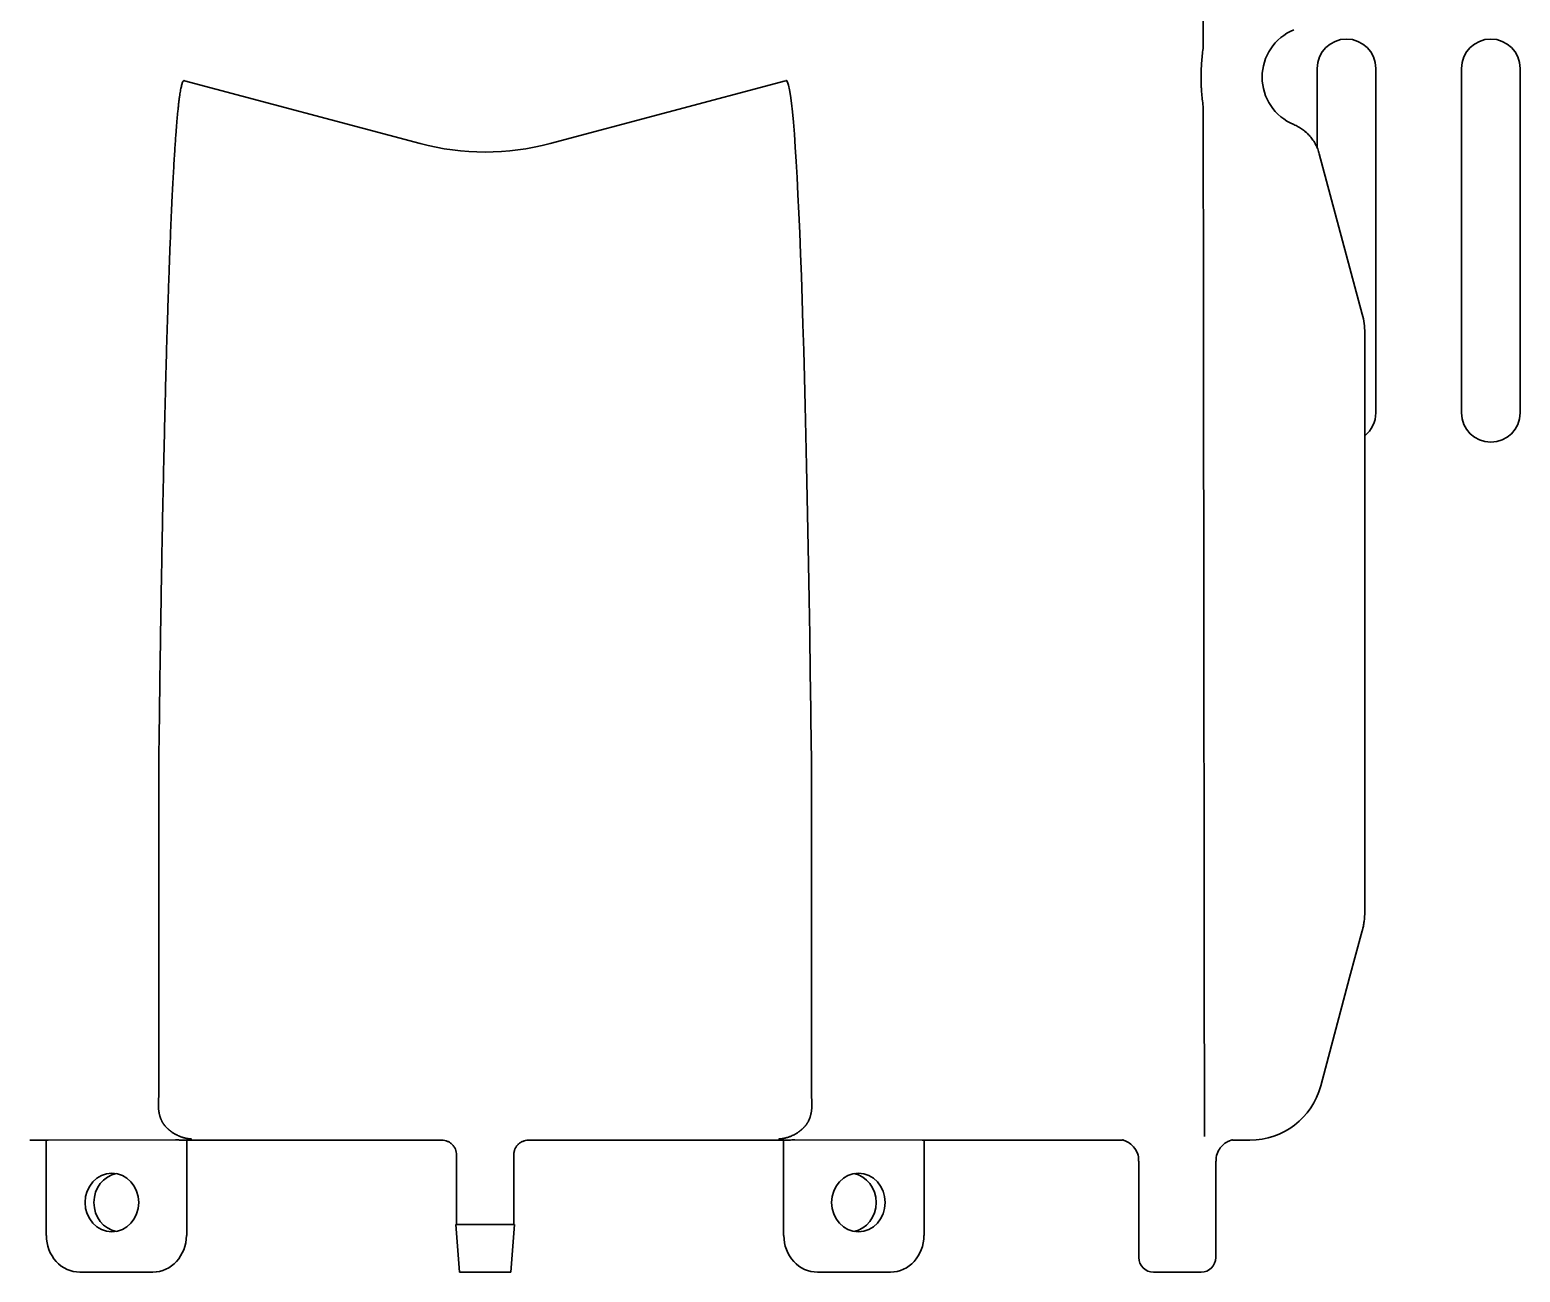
# Model space of a CAD drawing. Extents: x 5809 to 10669, y -850 to 3886.
# Drawn here: x 8502.4 to 8705.7, y 3192.5 to 3362 of the extents above; entities that cross this region are included whole.
import ezdxf

# ---------------------------------------------------------------- set-up
doc = ezdxf.new("R2010")
doc.units = 0
doc.header["$LTSCALE"] = 5
doc.layers.add('1', color=7, linetype='CONTINUOUS', true_color=0xffffff)

msp = doc.modelspace()

# ---------------------------------------------------------------- linework, layer by layer
at = {"layer": '1', "color": 7, "linetype": 'Continuous', "lineweight": 35}
for p, q in [((8555.61, 3346.5), (8523.47, 3355.05)), ((8605.47, 3355.05), (8573.34, 3346.5)), ((8677.97, 3356.73), (8677.97, 3345.93)), ((8685.97, 3309.73), (8685.97, 3356.73)), ((8697.67, 3356.73), (8697.67, 3309.73)), ((8705.67, 3309.73), (8705.67, 3356.73)), ((8678.27, 3345.08), (8684.13, 3323.21)), ((8684.47, 3320.62), (8684.47, 3241.72)), ((8684.13, 3239.11), (8682.41, 3232.7)), ((8682.41, 3232.7), (8678.46, 3217.94)), ((8504.57, 3210.53), (8502.36, 3210.53)), ((8504.57, 3210.54), (8504.57, 3197.53)), ((8504.87, 3210.54), (8522.25, 3210.56)), ((8522.91, 3210.55), (8523.5, 3210.53)), ((8527.86, 3210.53), (8523.5, 3210.53)), ((8523.76, 3197.53), (8523.76, 3210.53)), ((8534.5, 3210.53), (8527.86, 3210.53)), ((8544.56, 3210.53), (8542.02, 3210.53)), ((8552.07, 3210.54), (8552.07, 3210.53)), ((8558.57, 3210.53), (8552.07, 3210.53)), ((8576.87, 3210.53), (8570.37, 3210.53)), ((8586.93, 3210.53), (8584.39, 3210.53)), ((8601.09, 3210.53), (8594.44, 3210.53)), ((8605.45, 3210.53), (8603.96, 3210.53)), ((8605.19, 3210.53), (8605.19, 3197.53)), ((8605.45, 3210.53), (8606.04, 3210.55)), ((8606.7, 3210.56), (8624.07, 3210.54)), ((8624.37, 3197.53), (8624.37, 3210.54)), ((8626.59, 3210.53), (8624.37, 3210.53)), ((8630.78, 3210.53), (8629.46, 3210.53)), ((8641.66, 3210.53), (8637.71, 3210.53)), ((8651.42, 3210.53), (8648.59, 3210.53)), ((8668.8, 3210.53), (8666.41, 3210.53)), ((8560.57, 3208.53), (8560.57, 3199.03)), ((8568.37, 3199.03), (8568.37, 3208.53)), ((8653.65, 3207.68), (8653.65, 3194.53)), ((8664.15, 3194.53), (8664.15, 3207.68)), ((8564.47, 3199.03), (8560.47, 3199.03)), ((8560.47, 3199.03), (8560.97, 3192.53)), ((8568.47, 3199.03), (8564.47, 3199.03)), ((8567.97, 3192.53), (8568.47, 3199.03)), ((8523.76, 3197.53), (8523.72, 3197.53)), ((8605.23, 3197.53), (8605.19, 3197.53)), ((8518.34, 3192.53), (8509.19, 3192.53)), ((8519.14, 3192.53), (8518.34, 3192.53)), ((8560.97, 3192.53), (8567.97, 3192.53)), ((8610.61, 3192.53), (8609.8, 3192.53)), ((8619.76, 3192.53), (8610.61, 3192.53)), ((8655.65, 3192.53), (8662.15, 3192.53))]:
    msp.add_line(p, q, dxfattribs=at)
for centre, radius, start, end in [((8677.47, 3355.53), 7, 112.5978, 247.4022), ((8681.97, 3356.73), 4, 0, 180), ((8701.67, 3356.73), 4, 0, 180), ((8681.97, 3309.73), 4, 308.6823, 0), ((8701.67, 3309.73), 4, 180, 0), ((8655.65, 3194.53), 2, 180, 270), ((8662.15, 3194.53), 2, 270, 0)]:
    msp.add_arc(centre, radius, start, end, dxfattribs=at)
for centre, major_axis, ratio, start_param, end_param in [((8605.47, 3172.14), (0.07, 182.94), 0.021861, -1.045578, 0.017474), ((8564.47, 3379.05), (-33.82, 0), 0.997564, 1.305539, 1.836054), ((8674.47, 3320.62), (9.92, 1.31), 0.999845, -0.13088, 0.13088), ((8509.85, 4533.89), (-6.46, 2728.57), 0.002932, 4.209492, 4.225403), ((8619.12, 4529.04), (6.5, 2718.37), 0.002943, 2.05775, 2.073721), ((8679.48, 3241.05), (0.44, 10.02), 0.496953, -1.486606, -1.482009), ((8668.8, 3220.53), (-6.09, 7.94), 0.999758, 2.487211, 3.795974), ((8505.07, 3210.54), (-0.5, 0.003), 0.017454, -1.154528, 0.00051), ((8522.45, 3210.55), (-0.5, 0.003), 0.017454, 3.557861, 5.128657), ((8606.49, 3210.55), (0.5, 0.003), 0.017454, 1.154528, 2.725324), ((8623.87, 3210.54), (0.5, 0.003), 0.017454, -0.00051, 1.154528), ((8514.77, 3202.03), (0, 4), 0.914651, 0.166504, 1.570795), ((8614.17, 3202.03), (0, 4), 0.914651, 3.308194, 6.116583), ((8514.77, 3202.03), (0, 4), 0.914651, 1.570797, 2.975088), ((8509.19, 3197.53), (0, 5), 0.914651, 1.570796, 3.141593), ((8519.14, 3197.53), (0, 5), 0.914651, 3.141593, 4.712389), ((8609.8, 3197.53), (0, 5), 0.914651, 1.570796, 3.141593), ((8619.76, 3197.53), (0, 5), 0.914651, 3.141593, 4.712389)]:
    msp.add_ellipse(centre, major_axis=major_axis, ratio=ratio, start_param=start_param, end_param=end_param, dxfattribs=at)
for centre, major_axis in [((8513.56, 3202.03), (0, 4)), ((8615.39, 3202.03), (0, -4))]:
    msp.add_ellipse(centre, major_axis=major_axis, ratio=0.914651, dxfattribs=at)
for points, degree in [([(8662.38, 3375.91), (8662.4, 3367.76), (8662.41, 3359.45)], 2), ([(8662.43, 3351.54), (8662.59, 3219.05)], 1), ([(8662.59, 3211.05), (8662.59, 3211.05), (8662.59, 3211.09), (8662.59, 3211.21), (8662.59, 3211.41), (8662.59, 3211.68), (8662.59, 3212.03), (8662.59, 3212.43), (8662.59, 3212.9), (8662.59, 3213.43), (8662.59, 3214.01), (8662.59, 3214.64), (8662.59, 3215.31), (8662.59, 3216.01), (8662.59, 3216.74), (8662.59, 3217.5), (8662.59, 3218.27), (8662.59, 3218.79), (8662.59, 3219.05)], 3), ([(8603.96, 3210.53), (8602.57, 3210.52), (8601.09, 3210.53)], 2), ([(8629.46, 3210.52), (8627.97, 3210.53), (8626.59, 3210.52)], 2)]:
    msp.add_open_spline(points, degree=degree, dxfattribs=at)
for points, knots in [([(8662.43, 3351.54), (8662.38, 3351.87), (8662.3, 3352.53), (8662.24, 3353.19), (8662.2, 3353.68), (8662.19, 3353.85), (8662.17, 3354.18), (8662.16, 3354.34), (8662.15, 3354.84), (8662.14, 3355.17), (8662.14, 3356.16), (8662.16, 3356.82), (8662.23, 3357.81), (8662.26, 3358.14), (8662.33, 3358.8), (8662.37, 3359.12), (8662.41, 3359.45)], [0, 0, 0, 0, 0.125, 0.25, 0.25, 0.3125, 0.3125, 0.375, 0.375, 0.5, 0.5, 0.75, 0.75, 0.875, 0.875, 1, 1, 1, 1]), ([(8523.47, 3355.05), (8523.44, 3355.07), (8523.39, 3355.09), (8523.31, 3355.04), (8523.23, 3354.92), (8523.16, 3354.76), (8523.1, 3354.55), (8523.03, 3354.28), (8522.96, 3353.98), (8522.9, 3353.64), (8522.84, 3353.27), (8522.78, 3352.87), (8522.72, 3352.42), (8522.66, 3351.93), (8522.61, 3351.4), (8522.54, 3350.8), (8522.48, 3350.15), (8522.42, 3349.43), (8522.35, 3348.64), (8522.29, 3347.76), (8522.21, 3346.78), (8522.14, 3345.69), (8522.06, 3344.48), (8521.99, 3343.14), (8521.9, 3341.66), (8521.82, 3340.04), (8521.73, 3338.25), (8521.64, 3336.28), (8521.55, 3334.11), (8521.46, 3331.73), (8521.36, 3329.09), (8521.26, 3326.17), (8521.15, 3322.92), (8521.04, 3319.33), (8520.93, 3315.37), (8520.82, 3311.04), (8520.71, 3306.46), (8520.6, 3301.69), (8520.49, 3296.62), (8520.39, 3291.16), (8520.28, 3285.19), (8520.18, 3278.66), (8520.08, 3271.58), (8520.01, 3266.5), (8519.98, 3263.87)], [0, 0, 0, 0, 0.023807, 0.047616, 0.071426, 0.095236, 0.119045, 0.142855, 0.166664, 0.190474, 0.214283, 0.238093, 0.261903, 0.285712, 0.309522, 0.333331, 0.357141, 0.380951, 0.40476, 0.42857, 0.452379, 0.476189, 0.499999, 0.523808, 0.547618, 0.571427, 0.595237, 0.619047, 0.642856, 0.666666, 0.690475, 0.714285, 0.738094, 0.761904, 0.785714, 0.809523, 0.833333, 0.857142, 0.880952, 0.904762, 0.928571, 0.952381, 0.97619, 1, 1, 1, 1]), ([(8674.78, 3349.06), (8675, 3348.97), (8675.2, 3348.88), (8675.6, 3348.65), (8675.79, 3348.53), (8676.07, 3348.33), (8676.16, 3348.26), (8676.29, 3348.16), (8676.34, 3348.12), (8676.42, 3348.04), (8676.47, 3348.01), (8676.68, 3347.81), (8676.84, 3347.65), (8677.14, 3347.31), (8677.28, 3347.13), (8677.47, 3346.85), (8677.54, 3346.75), (8677.63, 3346.61), (8677.66, 3346.56), (8677.71, 3346.46), (8677.74, 3346.41), (8677.88, 3346.15), (8678.07, 3345.74), (8678.21, 3345.3), (8678.27, 3345.08)], [0, 0, 0, 0, 0.125, 0.125, 0.25, 0.25, 0.3125, 0.3125, 0.34375, 0.34375, 0.375, 0.375, 0.5, 0.5, 0.625, 0.625, 0.6875, 0.6875, 0.71875, 0.71875, 0.75, 0.75, 0.875, 1, 1, 1, 1]), ([(8519.98, 3263.87), (8519.98, 3263.83), (8519.98, 3263.8), (8519.98, 3263.72), (8519.97, 3263.62), (8519.97, 3263.51), (8519.97, 3263.3), (8519.97, 3263.16), (8519.96, 3262.73), (8519.96, 3262.44), (8519.95, 3261.59), (8519.95, 3261.02), (8519.94, 3259.31), (8519.94, 3258.17), (8519.94, 3257.03)], [0, 0, 0, 0, 0.015625, 0.015625, 0.03125, 0.0625, 0.0625, 0.125, 0.125, 0.25, 0.25, 0.5, 0.5, 1, 1, 1, 1]), ([(8609.01, 3257.03), (8609.01, 3258.17), (8609.01, 3259.31), (8608.99, 3261.59), (8608.98, 3262.73), (8608.97, 3263.87)], [0, 0, 0, 0, 0.5, 0.5, 1, 1, 1, 1]), ([(8684.13, 3239.11), (8684.14, 3239.14), (8684.15, 3239.16), (8684.16, 3239.22), (8684.18, 3239.3), (8684.22, 3239.48), (8684.26, 3239.64), (8684.32, 3239.96), (8684.36, 3240.17), (8684.44, 3240.81), (8684.47, 3241.24), (8684.47, 3241.68)], [0, 0, 0, 0, 0.03125, 0.03125, 0.0625, 0.125, 0.25, 0.25, 0.5, 0.5, 1, 1, 1, 1]), ([(8519.97, 3218.83), (8519.97, 3218.8), (8519.97, 3218.73), (8519.97, 3218.62), (8519.97, 3218.52), (8519.97, 3218.42), (8519.97, 3218.32), (8519.97, 3218.22), (8519.97, 3218.11), (8519.96, 3218.01), (8519.96, 3217.91), (8519.96, 3217.81), (8519.96, 3217.7), (8519.96, 3217.6), (8519.96, 3217.5), (8519.96, 3217.4), (8519.96, 3217.29), (8519.95, 3217.19), (8519.95, 3217.09), (8519.95, 3216.99), (8519.95, 3216.88), (8519.95, 3216.78), (8519.94, 3216.68), (8519.94, 3216.58), (8519.94, 3216.48), (8519.94, 3216.37), (8519.93, 3216.27), (8519.93, 3216.17), (8519.93, 3216.07), (8519.92, 3215.96), (8519.92, 3215.9), (8519.92, 3215.86)], [0, 0, 0, 0, 0.034513, 0.069021, 0.103526, 0.138027, 0.172525, 0.207019, 0.241511, 0.276, 0.310486, 0.34497, 0.379452, 0.413932, 0.44841, 0.482887, 0.517363, 0.551837, 0.586311, 0.620783, 0.655256, 0.689728, 0.7242, 0.758672, 0.793145, 0.827618, 0.862092, 0.896567, 0.931043, 0.965521, 1, 1, 1, 1]), ([(8609.03, 3215.86), (8609.02, 3215.9), (8609.02, 3215.96), (8609.02, 3216.07), (8609.02, 3216.17), (8609.01, 3216.27), (8609.01, 3216.37), (8609.01, 3216.48), (8609.01, 3216.58), (8609, 3216.68), (8609, 3216.78), (8609, 3216.88), (8609, 3216.99), (8608.99, 3217.09), (8608.99, 3217.19), (8608.99, 3217.29), (8608.99, 3217.4), (8608.99, 3217.5), (8608.99, 3217.6), (8608.98, 3217.7), (8608.98, 3217.81), (8608.98, 3217.91), (8608.98, 3218.01), (8608.98, 3218.11), (8608.98, 3218.22), (8608.98, 3218.32), (8608.98, 3218.42), (8608.98, 3218.52), (8608.98, 3218.62), (8608.98, 3218.73), (8608.98, 3218.8), (8608.98, 3218.83)], [0, 0, 0, 0, 0.034473, 0.068944, 0.103415, 0.137885, 0.172354, 0.206823, 0.241292, 0.275761, 0.310231, 0.344701, 0.379171, 0.413643, 0.448115, 0.482589, 0.517065, 0.551542, 0.586021, 0.620502, 0.654986, 0.689472, 0.723961, 0.758454, 0.792949, 0.827448, 0.86195, 0.896456, 0.930967, 0.965481, 1, 1, 1, 1]), ([(8519.92, 3215.86), (8519.92, 3215.84), (8519.92, 3215.79), (8519.91, 3215.73), (8519.91, 3215.66), (8519.9, 3215.59), (8519.9, 3215.52), (8519.9, 3215.45), (8519.9, 3215.38), (8519.9, 3215.32), (8519.9, 3215.25), (8519.9, 3215.18), (8519.9, 3215.11), (8519.91, 3215.04), (8519.91, 3214.97), (8519.91, 3214.91), (8519.92, 3214.84), (8519.93, 3214.77), (8519.93, 3214.7), (8519.94, 3214.64), (8519.95, 3214.57), (8519.96, 3214.5), (8519.97, 3214.43), (8519.98, 3214.37), (8519.99, 3214.3), (8520, 3214.23), (8520.02, 3214.17), (8520.03, 3214.1), (8520.05, 3214.03), (8520.06, 3213.97), (8520.08, 3213.9), (8520.1, 3213.84), (8520.11, 3213.79), (8520.12, 3213.76), (8520.13, 3213.74), (8520.13, 3213.73), (8520.14, 3213.71), (8520.14, 3213.7), (8520.15, 3213.68), (8520.15, 3213.67), (8520.16, 3213.65), (8520.16, 3213.64), (8520.17, 3213.62), (8520.17, 3213.61), (8520.18, 3213.59), (8520.18, 3213.58), (8520.19, 3213.56), (8520.2, 3213.54), (8520.2, 3213.53), (8520.21, 3213.51), (8520.21, 3213.49), (8520.22, 3213.48), (8520.23, 3213.46), (8520.23, 3213.45), (8520.24, 3213.43), (8520.25, 3213.41), (8520.25, 3213.4), (8520.26, 3213.38), (8520.27, 3213.36), (8520.27, 3213.34), (8520.28, 3213.33), (8520.29, 3213.31), (8520.3, 3213.29), (8520.3, 3213.27), (8520.31, 3213.26), (8520.32, 3213.24), (8520.33, 3213.22), (8520.34, 3213.2), (8520.35, 3213.19), (8520.35, 3213.17), (8520.36, 3213.15), (8520.37, 3213.13), (8520.38, 3213.11), (8520.39, 3213.1), (8520.4, 3213.08), (8520.41, 3213.06), (8520.42, 3213.04), (8520.43, 3213.02), (8520.44, 3213), (8520.45, 3212.99), (8520.46, 3212.97), (8520.47, 3212.95), (8520.48, 3212.93), (8520.49, 3212.91), (8520.51, 3212.89), (8520.52, 3212.87), (8520.53, 3212.85), (8520.54, 3212.84), (8520.55, 3212.82), (8520.56, 3212.8), (8520.58, 3212.78), (8520.59, 3212.76), (8520.6, 3212.74), (8520.62, 3212.72), (8520.63, 3212.7), (8520.64, 3212.68), (8520.66, 3212.67), (8520.67, 3212.65), (8520.68, 3212.63), (8520.7, 3212.61), (8520.71, 3212.59), (8520.73, 3212.57), (8520.74, 3212.55), (8520.76, 3212.53), (8520.77, 3212.51), (8520.79, 3212.49), (8520.81, 3212.48), (8520.82, 3212.46), (8520.84, 3212.44), (8520.85, 3212.42), (8520.87, 3212.4), (8520.89, 3212.38), (8520.91, 3212.36), (8520.92, 3212.34), (8520.94, 3212.32), (8520.96, 3212.31), (8520.98, 3212.29), (8520.99, 3212.28), (8521, 3212.27)], [0, 0, 0, 0, 0.016158, 0.032328, 0.048512, 0.064714, 0.080936, 0.09718, 0.11345, 0.129748, 0.146076, 0.162438, 0.178834, 0.195268, 0.211741, 0.228257, 0.244816, 0.261422, 0.278076, 0.294781, 0.311537, 0.328347, 0.345213, 0.362137, 0.379119, 0.396162, 0.413267, 0.430436, 0.447669, 0.464969, 0.482336, 0.499771, 0.517277, 0.521225, 0.525213, 0.529242, 0.533311, 0.53742, 0.541569, 0.545759, 0.549989, 0.554259, 0.558571, 0.562922, 0.567315, 0.571748, 0.576222, 0.580737, 0.585292, 0.589889, 0.594527, 0.599205, 0.603925, 0.608686, 0.613488, 0.618331, 0.623216, 0.628142, 0.633109, 0.638117, 0.643167, 0.648259, 0.653392, 0.658566, 0.663782, 0.66904, 0.674339, 0.67968, 0.685062, 0.690486, 0.695952, 0.70146, 0.707009, 0.712601, 0.718234, 0.723909, 0.729625, 0.735384, 0.741184, 0.747027, 0.752911, 0.758837, 0.764805, 0.770815, 0.776867, 0.782961, 0.789096, 0.795274, 0.801494, 0.807755, 0.814058, 0.820404, 0.826791, 0.83322, 0.83969, 0.846203, 0.852757, 0.859354, 0.865992, 0.872671, 0.879393, 0.886156, 0.89296, 0.899807, 0.906695, 0.913624, 0.920595, 0.927608, 0.934661, 0.941757, 0.948893, 0.956071, 0.96329, 0.97055, 0.977851, 0.985193, 0.992576, 1, 1, 1, 1]), ([(8607.95, 3212.27), (8607.96, 3212.28), (8607.99, 3212.31), (8608.02, 3212.34), (8608.06, 3212.38), (8608.09, 3212.42), (8608.13, 3212.46), (8608.16, 3212.5), (8608.19, 3212.54), (8608.23, 3212.58), (8608.26, 3212.62), (8608.29, 3212.67), (8608.32, 3212.71), (8608.35, 3212.75), (8608.38, 3212.8), (8608.41, 3212.84), (8608.44, 3212.89), (8608.49, 3212.99), (8608.58, 3213.14), (8608.68, 3213.35), (8608.76, 3213.56), (8608.81, 3213.71), (8608.84, 3213.8), (8608.84, 3213.83), (8608.85, 3213.86), (8608.86, 3213.9), (8608.87, 3213.93), (8608.88, 3213.96), (8608.89, 3213.99), (8608.89, 3214.02), (8608.9, 3214.05), (8608.91, 3214.08), (8608.92, 3214.11), (8608.92, 3214.14), (8608.93, 3214.17), (8608.94, 3214.2), (8608.94, 3214.24), (8608.95, 3214.27), (8608.95, 3214.3), (8608.96, 3214.33), (8608.97, 3214.36), (8608.97, 3214.39), (8608.98, 3214.42), (8608.98, 3214.46), (8608.99, 3214.49), (8608.99, 3214.52), (8609, 3214.55), (8609, 3214.58), (8609, 3214.61), (8609.01, 3214.65), (8609.01, 3214.68), (8609.01, 3214.71), (8609.02, 3214.74), (8609.02, 3214.77), (8609.02, 3214.8), (8609.03, 3214.84), (8609.03, 3214.87), (8609.03, 3214.9), (8609.03, 3214.93), (8609.04, 3214.96), (8609.04, 3215), (8609.04, 3215.03), (8609.04, 3215.06), (8609.04, 3215.09), (8609.04, 3215.12), (8609.04, 3215.16), (8609.05, 3215.19), (8609.05, 3215.22), (8609.05, 3215.25), (8609.05, 3215.28), (8609.05, 3215.32), (8609.05, 3215.35), (8609.05, 3215.38), (8609.05, 3215.41), (8609.05, 3215.44), (8609.05, 3215.48), (8609.04, 3215.51), (8609.04, 3215.54), (8609.04, 3215.57), (8609.04, 3215.61), (8609.04, 3215.64), (8609.04, 3215.67), (8609.04, 3215.7), (8609.03, 3215.73), (8609.03, 3215.77), (8609.03, 3215.8), (8609.03, 3215.83), (8609.03, 3215.85), (8609.03, 3215.86)], [0, 0, 0, 0, 0.014888, 0.029765, 0.04463, 0.059483, 0.074324, 0.089151, 0.103965, 0.118764, 0.133549, 0.148318, 0.163072, 0.177809, 0.19253, 0.207234, 0.221919, 0.236587, 0.302543, 0.365556, 0.425649, 0.482864, 0.491093, 0.499306, 0.507503, 0.515686, 0.523853, 0.532006, 0.540143, 0.548266, 0.556374, 0.564467, 0.572546, 0.580611, 0.588662, 0.596699, 0.604722, 0.612731, 0.620727, 0.628709, 0.636678, 0.644635, 0.652578, 0.660509, 0.668427, 0.676332, 0.684226, 0.692108, 0.699977, 0.707836, 0.715682, 0.723518, 0.731342, 0.739156, 0.746959, 0.754752, 0.762534, 0.770306, 0.778069, 0.785822, 0.793566, 0.8013, 0.809026, 0.816743, 0.824451, 0.832152, 0.839844, 0.847529, 0.855206, 0.862876, 0.870539, 0.878196, 0.885845, 0.893489, 0.901127, 0.908759, 0.916386, 0.924007, 0.931624, 0.939236, 0.946844, 0.954447, 0.962047, 0.969643, 0.977237, 0.984827, 0.992415, 1, 1, 1, 1]), ([(8521, 3212.27), (8521, 3212.26), (8521.02, 3212.25), (8521.04, 3212.22), (8521.06, 3212.2), (8521.09, 3212.18), (8521.11, 3212.16), (8521.13, 3212.13), (8521.16, 3212.11), (8521.18, 3212.09), (8521.21, 3212.07), (8521.23, 3212.04), (8521.26, 3212.02), (8521.28, 3212), (8521.31, 3211.98), (8521.33, 3211.95), (8521.36, 3211.93), (8521.38, 3211.91), (8521.41, 3211.89), (8521.44, 3211.87), (8521.46, 3211.85), (8521.49, 3211.83), (8521.52, 3211.8), (8521.54, 3211.78), (8521.57, 3211.76), (8521.6, 3211.74), (8521.63, 3211.72), (8521.65, 3211.7), (8521.68, 3211.68), (8521.71, 3211.66), (8521.74, 3211.64), (8521.77, 3211.62), (8521.85, 3211.56), (8521.98, 3211.47), (8522.18, 3211.36), (8522.39, 3211.25), (8522.57, 3211.16), (8522.73, 3211.09), (8522.86, 3211.04), (8523, 3210.98), (8523.14, 3210.93), (8523.29, 3210.89), (8523.41, 3210.85), (8523.49, 3210.83), (8523.53, 3210.82), (8523.58, 3210.81), (8523.62, 3210.8), (8523.67, 3210.79), (8523.72, 3210.78), (8523.77, 3210.77), (8523.82, 3210.76), (8523.87, 3210.75), (8523.93, 3210.74), (8523.99, 3210.74), (8524.05, 3210.73), (8524.11, 3210.72), (8524.17, 3210.71), (8524.24, 3210.71), (8524.3, 3210.7), (8524.37, 3210.69), (8524.42, 3210.69), (8524.44, 3210.69)], [0, 0, 0, 0, 0.007034, 0.014121, 0.021262, 0.028455, 0.035701, 0.043001, 0.050353, 0.057759, 0.065218, 0.07273, 0.080295, 0.087914, 0.095586, 0.103311, 0.111089, 0.118921, 0.126806, 0.134745, 0.142736, 0.150781, 0.15888, 0.167032, 0.175237, 0.183496, 0.191809, 0.200174, 0.208594, 0.217066, 0.225593, 0.234173, 0.242806, 0.296252, 0.353342, 0.414077, 0.478461, 0.513438, 0.550551, 0.589798, 0.631181, 0.6747, 0.720354, 0.731643, 0.743432, 0.755721, 0.768509, 0.781797, 0.795584, 0.809871, 0.824657, 0.839944, 0.855729, 0.872014, 0.888799, 0.906084, 0.923868, 0.942151, 0.960935, 0.980218, 1, 1, 1, 1]), ([(8542.02, 3210.53), (8542.01, 3210.53), (8542, 3210.53), (8541.99, 3210.53), (8541.97, 3210.53), (8541.96, 3210.53), (8541.94, 3210.53), (8541.92, 3210.53), (8541.91, 3210.53), (8541.89, 3210.53), (8541.88, 3210.53), (8541.86, 3210.53), (8541.84, 3210.53), (8541.82, 3210.53), (8541.81, 3210.53), (8541.79, 3210.53), (8541.77, 3210.53), (8541.76, 3210.53), (8541.74, 3210.53), (8541.72, 3210.53), (8541.7, 3210.53), (8541.68, 3210.53), (8541.67, 3210.53), (8541.65, 3210.53), (8541.63, 3210.53), (8541.61, 3210.53), (8541.59, 3210.53), (8541.57, 3210.53), (8541.55, 3210.53), (8541.53, 3210.53), (8541.52, 3210.53), (8541.5, 3210.53), (8541.48, 3210.53), (8541.46, 3210.53), (8541.44, 3210.53), (8541.42, 3210.53), (8541.4, 3210.53), (8541.38, 3210.53), (8541.36, 3210.53), (8541.34, 3210.53), (8541.32, 3210.53), (8541.3, 3210.53), (8541.28, 3210.53), (8541.26, 3210.53), (8541.24, 3210.53), (8541.22, 3210.53), (8541.2, 3210.53), (8541.18, 3210.53), (8541.16, 3210.53), (8541.14, 3210.53), (8541.12, 3210.53), (8541.1, 3210.53), (8541.08, 3210.53), (8541.06, 3210.53), (8541.04, 3210.53), (8541.02, 3210.53), (8541, 3210.53), (8540.98, 3210.53), (8540.96, 3210.53), (8540.94, 3210.53), (8540.92, 3210.53), (8540.9, 3210.53), (8540.88, 3210.53), (8540.86, 3210.53), (8540.84, 3210.53), (8540.82, 3210.53), (8540.8, 3210.53), (8540.72, 3210.53), (8540.6, 3210.53), (8540.41, 3210.53), (8540.21, 3210.53), (8540.01, 3210.53), (8539.81, 3210.53), (8539.61, 3210.53), (8539.4, 3210.53), (8539.19, 3210.53), (8539.03, 3210.53), (8538.91, 3210.53), (8538.84, 3210.53), (8538.77, 3210.53), (8538.69, 3210.53), (8538.62, 3210.53), (8538.55, 3210.53), (8538.48, 3210.53), (8538.4, 3210.53), (8538.33, 3210.53), (8538.26, 3210.53), (8538.18, 3210.53), (8538.11, 3210.53), (8538.04, 3210.53), (8537.96, 3210.53), (8537.89, 3210.53), (8537.81, 3210.53), (8537.73, 3210.53), (8537.66, 3210.53), (8537.58, 3210.53), (8537.51, 3210.53), (8537.43, 3210.53), (8537.35, 3210.53), (8537.28, 3210.53), (8537.2, 3210.53), (8537.12, 3210.53), (8537.04, 3210.53), (8536.97, 3210.53), (8536.89, 3210.53), (8536.81, 3210.53), (8536.73, 3210.53), (8536.65, 3210.53), (8536.57, 3210.53), (8536.5, 3210.53), (8536.42, 3210.53), (8536.34, 3210.53), (8536.26, 3210.53), (8536.18, 3210.53), (8536.1, 3210.53), (8536.02, 3210.53), (8535.94, 3210.53), (8535.86, 3210.53), (8535.78, 3210.53), (8535.7, 3210.53), (8535.62, 3210.53), (8535.54, 3210.53), (8535.46, 3210.53), (8535.38, 3210.53), (8535.3, 3210.53), (8535.22, 3210.53), (8535.14, 3210.53), (8535.06, 3210.53), (8534.98, 3210.53), (8534.9, 3210.53), (8534.82, 3210.53), (8534.74, 3210.53), (8534.66, 3210.53), (8534.58, 3210.53), (8534.53, 3210.53), (8534.5, 3210.53)], [0, 0, 0, 0, 0.004529, 0.009041, 0.013536, 0.018015, 0.022476, 0.026922, 0.03135, 0.035762, 0.040157, 0.044535, 0.048896, 0.053241, 0.057569, 0.06188, 0.066174, 0.070451, 0.074711, 0.078954, 0.083181, 0.08739, 0.091582, 0.095756, 0.099914, 0.104054, 0.108177, 0.112283, 0.116371, 0.120442, 0.124495, 0.12853, 0.132548, 0.136548, 0.140531, 0.144495, 0.148442, 0.15237, 0.156281, 0.160173, 0.164048, 0.167904, 0.171741, 0.175561, 0.179361, 0.183144, 0.186907, 0.190652, 0.194378, 0.198086, 0.201774, 0.205444, 0.209094, 0.212726, 0.216338, 0.219931, 0.223504, 0.227058, 0.230593, 0.234108, 0.237603, 0.241079, 0.244535, 0.247971, 0.251387, 0.254783, 0.258159, 0.261515, 0.291174, 0.320439, 0.349309, 0.377781, 0.405852, 0.433518, 0.460774, 0.487615, 0.514039, 0.522678, 0.531305, 0.53992, 0.548524, 0.557117, 0.565698, 0.574269, 0.582828, 0.591378, 0.599916, 0.608445, 0.616963, 0.625472, 0.633971, 0.64246, 0.650939, 0.659409, 0.66787, 0.676322, 0.684764, 0.693198, 0.701623, 0.710039, 0.718447, 0.726846, 0.735237, 0.743619, 0.751994, 0.76036, 0.768719, 0.777069, 0.785412, 0.793748, 0.802076, 0.810396, 0.818709, 0.827015, 0.835314, 0.843606, 0.851891, 0.86017, 0.868441, 0.876707, 0.884966, 0.893218, 0.901465, 0.909706, 0.91794, 0.926169, 0.934393, 0.942611, 0.950824, 0.959032, 0.967235, 0.975433, 0.983626, 0.991815, 1, 1, 1, 1]), ([(8552.07, 3210.53), (8552.06, 3210.53), (8552.03, 3210.53), (8551.99, 3210.53), (8551.94, 3210.53), (8551.9, 3210.53), (8551.86, 3210.53), (8551.81, 3210.53), (8551.77, 3210.53), (8551.73, 3210.53), (8551.68, 3210.53), (8551.64, 3210.53), (8551.6, 3210.53), (8551.55, 3210.53), (8551.51, 3210.53), (8551.47, 3210.53), (8551.42, 3210.53), (8551.38, 3210.53), (8551.34, 3210.53), (8551.29, 3210.53), (8551.25, 3210.53), (8551.21, 3210.53), (8551.16, 3210.53), (8551.12, 3210.53), (8551.08, 3210.53), (8551.03, 3210.53), (8550.99, 3210.53), (8550.95, 3210.53), (8550.9, 3210.53), (8550.86, 3210.53), (8550.82, 3210.53), (8550.77, 3210.53), (8550.73, 3210.53), (8550.69, 3210.53), (8550.64, 3210.53), (8550.6, 3210.53), (8550.56, 3210.53), (8550.52, 3210.53), (8550.47, 3210.53), (8550.43, 3210.53), (8550.39, 3210.53), (8550.34, 3210.53), (8550.3, 3210.53), (8550.26, 3210.53), (8550.21, 3210.53), (8550.17, 3210.53), (8550.13, 3210.53), (8550.09, 3210.53), (8550.04, 3210.53), (8550, 3210.53), (8549.96, 3210.53), (8549.92, 3210.53), (8549.87, 3210.53), (8549.83, 3210.53), (8549.79, 3210.53), (8549.75, 3210.53), (8549.7, 3210.53), (8549.66, 3210.53), (8549.62, 3210.53), (8549.58, 3210.53), (8549.53, 3210.53), (8549.49, 3210.53), (8549.45, 3210.53), (8549.41, 3210.53), (8549.37, 3210.53), (8549.32, 3210.53), (8549.28, 3210.53), (8549.24, 3210.53), (8549.2, 3210.53), (8549.16, 3210.53), (8549.12, 3210.53), (8549.07, 3210.53), (8549.03, 3210.53), (8548.99, 3210.53), (8548.95, 3210.53), (8548.91, 3210.53), (8548.87, 3210.53), (8548.83, 3210.53), (8548.79, 3210.53), (8548.75, 3210.53), (8548.7, 3210.53), (8548.66, 3210.53), (8548.62, 3210.53), (8548.58, 3210.53), (8548.54, 3210.53), (8548.5, 3210.53), (8548.46, 3210.53), (8548.42, 3210.53), (8548.38, 3210.53), (8548.34, 3210.53), (8548.3, 3210.53), (8548.26, 3210.53), (8548.22, 3210.53), (8548.18, 3210.53), (8548.14, 3210.53), (8548.1, 3210.53), (8548.06, 3210.53), (8548.02, 3210.53), (8547.99, 3210.53), (8547.95, 3210.53), (8547.91, 3210.53), (8547.87, 3210.53), (8547.83, 3210.53), (8547.79, 3210.53), (8547.75, 3210.53), (8547.71, 3210.53), (8547.68, 3210.53), (8547.64, 3210.53), (8547.52, 3210.53), (8547.32, 3210.53), (8547.06, 3210.53), (8546.79, 3210.53), (8546.53, 3210.53), (8546.28, 3210.53), (8546.03, 3210.53), (8545.86, 3210.53), (8545.76, 3210.53), (8545.72, 3210.53), (8545.68, 3210.53), (8545.65, 3210.53), (8545.61, 3210.53), (8545.57, 3210.53), (8545.53, 3210.53), (8545.49, 3210.53), (8545.45, 3210.53), (8545.42, 3210.53), (8545.38, 3210.53), (8545.34, 3210.53), (8545.3, 3210.53), (8545.27, 3210.53), (8545.23, 3210.53), (8545.19, 3210.53), (8545.15, 3210.53), (8545.12, 3210.53), (8545.08, 3210.53), (8545.05, 3210.53), (8545.01, 3210.53), (8544.97, 3210.53), (8544.94, 3210.53), (8544.91, 3210.53), (8544.87, 3210.53), (8544.84, 3210.53), (8544.8, 3210.53), (8544.77, 3210.53), (8544.74, 3210.53), (8544.71, 3210.53), (8544.68, 3210.53), (8544.65, 3210.53), (8544.62, 3210.53), (8544.59, 3210.53), (8544.57, 3210.53), (8544.56, 3210.53)], [0, 0, 0, 0, 0.004433, 0.008867, 0.013303, 0.01774, 0.022178, 0.026617, 0.031058, 0.035501, 0.039945, 0.04439, 0.048837, 0.053286, 0.057736, 0.062188, 0.066641, 0.071097, 0.075553, 0.080012, 0.084472, 0.088934, 0.093398, 0.097863, 0.10233, 0.1068, 0.111271, 0.115743, 0.120218, 0.124695, 0.129174, 0.133654, 0.138137, 0.142621, 0.147108, 0.151597, 0.156087, 0.16058, 0.165075, 0.169572, 0.174071, 0.178572, 0.183076, 0.187582, 0.192089, 0.196599, 0.201112, 0.205626, 0.210143, 0.214662, 0.219183, 0.223707, 0.228233, 0.232761, 0.237292, 0.241825, 0.246361, 0.250898, 0.255439, 0.259982, 0.264527, 0.269075, 0.273625, 0.278178, 0.282733, 0.287291, 0.291851, 0.296414, 0.30098, 0.305548, 0.310119, 0.314692, 0.319268, 0.323847, 0.328429, 0.333013, 0.3376, 0.34219, 0.346782, 0.351378, 0.355976, 0.360577, 0.365181, 0.369788, 0.374397, 0.37901, 0.383625, 0.388244, 0.392866, 0.39749, 0.402118, 0.406748, 0.411382, 0.416019, 0.420659, 0.425302, 0.429949, 0.434598, 0.439251, 0.443907, 0.448567, 0.453229, 0.457896, 0.462565, 0.467238, 0.471915, 0.476594, 0.481278, 0.485965, 0.519989, 0.554711, 0.590124, 0.626216, 0.662979, 0.700405, 0.738488, 0.744857, 0.751297, 0.757805, 0.764382, 0.771028, 0.777742, 0.784523, 0.791371, 0.798286, 0.805267, 0.812313, 0.819424, 0.8266, 0.833839, 0.841143, 0.84851, 0.855939, 0.863431, 0.870985, 0.8786, 0.886276, 0.894014, 0.901811, 0.909669, 0.917586, 0.925563, 0.933599, 0.941695, 0.949848, 0.958061, 0.966332, 0.974662, 0.983049, 0.991496, 1, 1, 1, 1]), ([(8558.57, 3210.53), (8558.7, 3210.53), (8558.83, 3210.51), (8559.09, 3210.46), (8559.22, 3210.42), (8559.46, 3210.32), (8559.58, 3210.26), (8559.79, 3210.12), (8559.89, 3210.03), (8560.08, 3209.85), (8560.16, 3209.75), (8560.31, 3209.53), (8560.37, 3209.41), (8560.47, 3209.17), (8560.51, 3209.04), (8560.56, 3208.79), (8560.57, 3208.66), (8560.57, 3208.53)], [0, 0, 0, 0, 0.125, 0.125, 0.25, 0.25, 0.375, 0.375, 0.5, 0.5, 0.625, 0.625, 0.75, 0.75, 0.875, 0.875, 1, 1, 1, 1]), ([(8568.37, 3208.53), (8568.37, 3208.54), (8568.37, 3208.56), (8568.37, 3208.59), (8568.38, 3208.64), (8568.38, 3208.69), (8568.39, 3208.79), (8568.41, 3208.92), (8568.44, 3209.04), (8568.47, 3209.14), (8568.48, 3209.17), (8568.49, 3209.21), (8568.5, 3209.23), (8568.51, 3209.26), (8568.52, 3209.28), (8568.58, 3209.41), (8568.64, 3209.53), (8568.75, 3209.69), (8568.78, 3209.74), (8568.85, 3209.82), (8568.87, 3209.84), (8568.91, 3209.89), (8568.93, 3209.92), (8569.05, 3210.03), (8569.15, 3210.11), (8569.29, 3210.21), (8569.31, 3210.22), (8569.37, 3210.26), (8569.4, 3210.27), (8569.49, 3210.32), (8569.6, 3210.38), (8569.73, 3210.42), (8569.82, 3210.45), (8569.85, 3210.46), (8569.92, 3210.47), (8569.95, 3210.48), (8570.11, 3210.51), (8570.24, 3210.53), (8570.37, 3210.53)], [0, 0, 0, 0, 0.015625, 0.015625, 0.03125, 0.0625, 0.0625, 0.125, 0.1875, 0.1875, 0.21875, 0.21875, 0.234375, 0.234375, 0.25, 0.25, 0.375, 0.375, 0.4375, 0.4375, 0.46875, 0.46875, 0.5, 0.5, 0.625, 0.625, 0.65625, 0.65625, 0.6875, 0.6875, 0.75, 0.8125, 0.8125, 0.84375, 0.84375, 0.875, 0.875, 1, 1, 1, 1]), ([(8584.39, 3210.53), (8584.38, 3210.53), (8584.37, 3210.53), (8584.36, 3210.53), (8584.34, 3210.53), (8584.33, 3210.53), (8584.31, 3210.53), (8584.29, 3210.53), (8584.28, 3210.53), (8584.26, 3210.53), (8584.24, 3210.53), (8584.23, 3210.53), (8584.21, 3210.53), (8584.19, 3210.53), (8584.18, 3210.53), (8584.16, 3210.53), (8584.14, 3210.53), (8584.12, 3210.53), (8584.11, 3210.53), (8584.09, 3210.53), (8584.07, 3210.53), (8584.05, 3210.53), (8584.03, 3210.53), (8584.02, 3210.53), (8584, 3210.53), (8583.98, 3210.53), (8583.96, 3210.53), (8583.94, 3210.53), (8583.92, 3210.53), (8583.9, 3210.53), (8583.89, 3210.53), (8583.87, 3210.53), (8583.85, 3210.53), (8583.83, 3210.53), (8583.81, 3210.53), (8583.79, 3210.53), (8583.77, 3210.53), (8583.75, 3210.53), (8583.73, 3210.53), (8583.71, 3210.53), (8583.69, 3210.53), (8583.67, 3210.53), (8583.65, 3210.53), (8583.63, 3210.53), (8583.61, 3210.53), (8583.59, 3210.53), (8583.57, 3210.53), (8583.55, 3210.53), (8583.53, 3210.53), (8583.51, 3210.53), (8583.49, 3210.53), (8583.47, 3210.53), (8583.45, 3210.53), (8583.43, 3210.53), (8583.41, 3210.53), (8583.39, 3210.53), (8583.37, 3210.53), (8583.35, 3210.53), (8583.33, 3210.53), (8583.31, 3210.53), (8583.29, 3210.53), (8583.27, 3210.53), (8583.25, 3210.53), (8583.23, 3210.53), (8583.21, 3210.53), (8583.19, 3210.53), (8583.17, 3210.53), (8583.09, 3210.53), (8582.96, 3210.53), (8582.78, 3210.53), (8582.58, 3210.53), (8582.38, 3210.53), (8582.18, 3210.53), (8581.98, 3210.53), (8581.77, 3210.53), (8581.56, 3210.53), (8581.39, 3210.53), (8581.28, 3210.53), (8581.21, 3210.53), (8581.13, 3210.53), (8581.06, 3210.53), (8580.99, 3210.53), (8580.92, 3210.53), (8580.85, 3210.53), (8580.77, 3210.53), (8580.7, 3210.53), (8580.63, 3210.53), (8580.55, 3210.53), (8580.48, 3210.53), (8580.4, 3210.53), (8580.33, 3210.53), (8580.26, 3210.53), (8580.18, 3210.53), (8580.1, 3210.53), (8580.03, 3210.53), (8579.95, 3210.53), (8579.88, 3210.53), (8579.8, 3210.53), (8579.72, 3210.53), (8579.65, 3210.53), (8579.57, 3210.53), (8579.49, 3210.53), (8579.41, 3210.53), (8579.34, 3210.53), (8579.26, 3210.53), (8579.18, 3210.53), (8579.1, 3210.53), (8579.02, 3210.53), (8578.94, 3210.53), (8578.87, 3210.53), (8578.79, 3210.53), (8578.71, 3210.53), (8578.63, 3210.53), (8578.55, 3210.53), (8578.47, 3210.53), (8578.39, 3210.53), (8578.31, 3210.53), (8578.23, 3210.53), (8578.15, 3210.53), (8578.07, 3210.53), (8577.99, 3210.53), (8577.91, 3210.53), (8577.83, 3210.53), (8577.75, 3210.53), (8577.67, 3210.53), (8577.59, 3210.53), (8577.51, 3210.53), (8577.43, 3210.53), (8577.35, 3210.53), (8577.27, 3210.53), (8577.19, 3210.53), (8577.11, 3210.53), (8577.03, 3210.53), (8576.95, 3210.53), (8576.9, 3210.53), (8576.87, 3210.53)], [0, 0, 0, 0, 0.004529, 0.009041, 0.013536, 0.018015, 0.022476, 0.026922, 0.03135, 0.035762, 0.040157, 0.044535, 0.048896, 0.053241, 0.057569, 0.06188, 0.066174, 0.070451, 0.074711, 0.078954, 0.083181, 0.08739, 0.091582, 0.095756, 0.099914, 0.104054, 0.108177, 0.112283, 0.116371, 0.120442, 0.124495, 0.12853, 0.132548, 0.136548, 0.140531, 0.144495, 0.148442, 0.15237, 0.156281, 0.160173, 0.164048, 0.167904, 0.171741, 0.175561, 0.179361, 0.183144, 0.186907, 0.190652, 0.194378, 0.198086, 0.201774, 0.205444, 0.209094, 0.212726, 0.216338, 0.219931, 0.223504, 0.227058, 0.230593, 0.234108, 0.237603, 0.241079, 0.244535, 0.247971, 0.251387, 0.254783, 0.258159, 0.261515, 0.291174, 0.320439, 0.349309, 0.377781, 0.405852, 0.433518, 0.460774, 0.487615, 0.514039, 0.522678, 0.531305, 0.53992, 0.548524, 0.557117, 0.565698, 0.574269, 0.582828, 0.591378, 0.599916, 0.608445, 0.616963, 0.625472, 0.633971, 0.64246, 0.650939, 0.659409, 0.66787, 0.676322, 0.684764, 0.693198, 0.701623, 0.710039, 0.718447, 0.726846, 0.735237, 0.743619, 0.751994, 0.76036, 0.768719, 0.777069, 0.785412, 0.793748, 0.802076, 0.810396, 0.818709, 0.827015, 0.835314, 0.843606, 0.851891, 0.86017, 0.868441, 0.876707, 0.884966, 0.893218, 0.901465, 0.909706, 0.91794, 0.926169, 0.934393, 0.942611, 0.950824, 0.959032, 0.967235, 0.975433, 0.983626, 0.991815, 1, 1, 1, 1]), ([(8594.44, 3210.53), (8594.43, 3210.53), (8594.4, 3210.53), (8594.36, 3210.53), (8594.31, 3210.53), (8594.27, 3210.53), (8594.23, 3210.53), (8594.18, 3210.53), (8594.14, 3210.53), (8594.1, 3210.53), (8594.05, 3210.53), (8594.01, 3210.53), (8593.97, 3210.53), (8593.92, 3210.53), (8593.88, 3210.53), (8593.84, 3210.53), (8593.79, 3210.53), (8593.75, 3210.53), (8593.71, 3210.53), (8593.66, 3210.53), (8593.62, 3210.53), (8593.58, 3210.53), (8593.53, 3210.53), (8593.49, 3210.53), (8593.45, 3210.53), (8593.4, 3210.53), (8593.36, 3210.53), (8593.32, 3210.53), (8593.27, 3210.53), (8593.23, 3210.53), (8593.19, 3210.53), (8593.14, 3210.53), (8593.1, 3210.53), (8593.06, 3210.53), (8593.01, 3210.53), (8592.97, 3210.53), (8592.93, 3210.53), (8592.89, 3210.53), (8592.84, 3210.53), (8592.8, 3210.53), (8592.76, 3210.53), (8592.71, 3210.53), (8592.67, 3210.53), (8592.63, 3210.53), (8592.58, 3210.53), (8592.54, 3210.53), (8592.5, 3210.53), (8592.46, 3210.53), (8592.41, 3210.53), (8592.37, 3210.53), (8592.33, 3210.53), (8592.29, 3210.53), (8592.24, 3210.53), (8592.2, 3210.53), (8592.16, 3210.53), (8592.12, 3210.53), (8592.07, 3210.53), (8592.03, 3210.53), (8591.99, 3210.53), (8591.95, 3210.53), (8591.9, 3210.53), (8591.86, 3210.53), (8591.82, 3210.53), (8591.78, 3210.53), (8591.74, 3210.53), (8591.69, 3210.53), (8591.65, 3210.53), (8591.61, 3210.53), (8591.57, 3210.53), (8591.53, 3210.53), (8591.49, 3210.53), (8591.44, 3210.53), (8591.4, 3210.53), (8591.36, 3210.53), (8591.32, 3210.53), (8591.28, 3210.53), (8591.24, 3210.53), (8591.2, 3210.53), (8591.16, 3210.53), (8591.12, 3210.53), (8591.07, 3210.53), (8591.03, 3210.53), (8590.99, 3210.53), (8590.95, 3210.53), (8590.91, 3210.53), (8590.87, 3210.53), (8590.83, 3210.53), (8590.79, 3210.53), (8590.75, 3210.53), (8590.71, 3210.53), (8590.67, 3210.53), (8590.63, 3210.53), (8590.59, 3210.53), (8590.55, 3210.53), (8590.51, 3210.53), (8590.47, 3210.53), (8590.43, 3210.53), (8590.39, 3210.53), (8590.35, 3210.53), (8590.32, 3210.53), (8590.28, 3210.53), (8590.24, 3210.53), (8590.2, 3210.53), (8590.16, 3210.53), (8590.12, 3210.53), (8590.08, 3210.53), (8590.05, 3210.53), (8590.01, 3210.53), (8589.89, 3210.53), (8589.69, 3210.53), (8589.43, 3210.53), (8589.16, 3210.53), (8588.9, 3210.53), (8588.65, 3210.53), (8588.4, 3210.53), (8588.23, 3210.53), (8588.13, 3210.53), (8588.09, 3210.53), (8588.05, 3210.53), (8588.01, 3210.53), (8587.98, 3210.53), (8587.94, 3210.53), (8587.9, 3210.53), (8587.86, 3210.53), (8587.82, 3210.53), (8587.79, 3210.53), (8587.75, 3210.53), (8587.71, 3210.53), (8587.67, 3210.53), (8587.63, 3210.53), (8587.6, 3210.53), (8587.56, 3210.53), (8587.52, 3210.53), (8587.49, 3210.53), (8587.45, 3210.53), (8587.42, 3210.53), (8587.38, 3210.53), (8587.34, 3210.53), (8587.31, 3210.53), (8587.27, 3210.53), (8587.24, 3210.53), (8587.21, 3210.53), (8587.17, 3210.53), (8587.14, 3210.53), (8587.11, 3210.53), (8587.08, 3210.53), (8587.05, 3210.53), (8587.01, 3210.53), (8586.98, 3210.53), (8586.96, 3210.53), (8586.94, 3210.53), (8586.93, 3210.53)], [0, 0, 0, 0, 0.004433, 0.008867, 0.013303, 0.01774, 0.022178, 0.026617, 0.031058, 0.035501, 0.039945, 0.04439, 0.048837, 0.053286, 0.057736, 0.062188, 0.066641, 0.071096, 0.075553, 0.080012, 0.084472, 0.088934, 0.093398, 0.097863, 0.10233, 0.1068, 0.111271, 0.115743, 0.120218, 0.124695, 0.129174, 0.133654, 0.138137, 0.142621, 0.147108, 0.151597, 0.156087, 0.16058, 0.165075, 0.169572, 0.174071, 0.178572, 0.183076, 0.187581, 0.192089, 0.196599, 0.201112, 0.205626, 0.210143, 0.214662, 0.219183, 0.223707, 0.228233, 0.232761, 0.237292, 0.241825, 0.246361, 0.250898, 0.255439, 0.259982, 0.264527, 0.269075, 0.273625, 0.278177, 0.282733, 0.287291, 0.291851, 0.296414, 0.30098, 0.305548, 0.310119, 0.314692, 0.319268, 0.323847, 0.328429, 0.333013, 0.3376, 0.34219, 0.346782, 0.351378, 0.355976, 0.360577, 0.365181, 0.369787, 0.374397, 0.37901, 0.383625, 0.388244, 0.392865, 0.39749, 0.402118, 0.406748, 0.411382, 0.416019, 0.420659, 0.425302, 0.429949, 0.434598, 0.439251, 0.443907, 0.448567, 0.453229, 0.457896, 0.462565, 0.467238, 0.471914, 0.476594, 0.481278, 0.485965, 0.519989, 0.554711, 0.590123, 0.626216, 0.662979, 0.700405, 0.738488, 0.744857, 0.751297, 0.757805, 0.764382, 0.771028, 0.777742, 0.784523, 0.791371, 0.798286, 0.805267, 0.812313, 0.819424, 0.8266, 0.833839, 0.841143, 0.84851, 0.855939, 0.863431, 0.870985, 0.8786, 0.886276, 0.894014, 0.901811, 0.909669, 0.917586, 0.925563, 0.933599, 0.941695, 0.949848, 0.958061, 0.966332, 0.974662, 0.983049, 0.991496, 1, 1, 1, 1]), ([(8604.51, 3210.69), (8604.52, 3210.69), (8604.54, 3210.69), (8604.57, 3210.69), (8604.61, 3210.7), (8604.64, 3210.7), (8604.67, 3210.7), (8604.7, 3210.7), (8604.74, 3210.71), (8604.77, 3210.71), (8604.8, 3210.71), (8604.83, 3210.72), (8604.86, 3210.72), (8604.89, 3210.73), (8604.92, 3210.73), (8604.94, 3210.73), (8604.97, 3210.74), (8605, 3210.74), (8605.03, 3210.75), (8605.05, 3210.75), (8605.08, 3210.75), (8605.1, 3210.76), (8605.13, 3210.76), (8605.15, 3210.77), (8605.18, 3210.77), (8605.2, 3210.78), (8605.23, 3210.78), (8605.25, 3210.79), (8605.27, 3210.79), (8605.29, 3210.8), (8605.31, 3210.8), (8605.34, 3210.81), (8605.36, 3210.81), (8605.38, 3210.82), (8605.47, 3210.84), (8605.62, 3210.88), (8605.84, 3210.94), (8606.04, 3211.02), (8606.26, 3211.1), (8606.49, 3211.21), (8606.74, 3211.34), (8606.98, 3211.48), (8607.14, 3211.59), (8607.25, 3211.67), (8607.31, 3211.71), (8607.36, 3211.75), (8607.42, 3211.79), (8607.47, 3211.84), (8607.52, 3211.88), (8607.57, 3211.92), (8607.62, 3211.96), (8607.67, 3212.01), (8607.72, 3212.05), (8607.77, 3212.09), (8607.81, 3212.14), (8607.86, 3212.18), (8607.91, 3212.22), (8607.93, 3212.25), (8607.95, 3212.27)], [0, 0, 0, 0, 0.009635, 0.019144, 0.028529, 0.037788, 0.046923, 0.055933, 0.064817, 0.073577, 0.082211, 0.090721, 0.099106, 0.107365, 0.1155, 0.123509, 0.131394, 0.139153, 0.146788, 0.154297, 0.161682, 0.168941, 0.176076, 0.183085, 0.18997, 0.19673, 0.203364, 0.209874, 0.216258, 0.222517, 0.228652, 0.234661, 0.240546, 0.246305, 0.25194, 0.317238, 0.378821, 0.436688, 0.49084, 0.566566, 0.638712, 0.707282, 0.77228, 0.788869, 0.805256, 0.821442, 0.837426, 0.85321, 0.868792, 0.884173, 0.899353, 0.914332, 0.929111, 0.943689, 0.958067, 0.972244, 0.986222, 1, 1, 1, 1]), ([(8637.71, 3210.53), (8637.7, 3210.53), (8637.69, 3210.53), (8637.67, 3210.53), (8637.64, 3210.53), (8637.62, 3210.53), (8637.6, 3210.53), (8637.58, 3210.53), (8637.56, 3210.53), (8637.53, 3210.53), (8637.51, 3210.53), (8637.49, 3210.53), (8637.47, 3210.53), (8637.44, 3210.53), (8637.42, 3210.53), (8637.4, 3210.53), (8637.37, 3210.53), (8637.35, 3210.53), (8637.32, 3210.53), (8637.3, 3210.53), (8637.28, 3210.53), (8637.25, 3210.53), (8637.23, 3210.53), (8637.2, 3210.53), (8637.18, 3210.53), (8637.15, 3210.53), (8637.13, 3210.53), (8637.1, 3210.53), (8637.08, 3210.53), (8637.05, 3210.53), (8637.03, 3210.53), (8637, 3210.53), (8636.98, 3210.53), (8636.95, 3210.53), (8636.92, 3210.53), (8636.9, 3210.53), (8636.87, 3210.53), (8636.85, 3210.53), (8636.82, 3210.53), (8636.79, 3210.53), (8636.77, 3210.53), (8636.74, 3210.53), (8636.71, 3210.53), (8636.69, 3210.53), (8636.66, 3210.53), (8636.63, 3210.53), (8636.6, 3210.53), (8636.58, 3210.53), (8636.55, 3210.53), (8636.52, 3210.53), (8636.49, 3210.53), (8636.47, 3210.53), (8636.44, 3210.53), (8636.41, 3210.53), (8636.26, 3210.53), (8635.99, 3210.53), (8635.57, 3210.53), (8635.14, 3210.53), (8634.69, 3210.53), (8634.23, 3210.53), (8633.75, 3210.53), (8633.27, 3210.53), (8632.91, 3210.53), (8632.69, 3210.53), (8632.6, 3210.53), (8632.52, 3210.53), (8632.43, 3210.53), (8632.34, 3210.53), (8632.26, 3210.53), (8632.17, 3210.53), (8632.08, 3210.53), (8632, 3210.53), (8631.91, 3210.53), (8631.82, 3210.53), (8631.74, 3210.53), (8631.65, 3210.53), (8631.56, 3210.53), (8631.47, 3210.53), (8631.39, 3210.53), (8631.3, 3210.53), (8631.21, 3210.53), (8631.13, 3210.53), (8631.04, 3210.53), (8630.95, 3210.53), (8630.87, 3210.53), (8630.81, 3210.53), (8630.78, 3210.53)], [0, 0, 0, 0, 0.005051, 0.010095, 0.015132, 0.02016, 0.025182, 0.030196, 0.035203, 0.040202, 0.045195, 0.05018, 0.055158, 0.060129, 0.065092, 0.070049, 0.074999, 0.079942, 0.084878, 0.089807, 0.094729, 0.099644, 0.104553, 0.109455, 0.11435, 0.119238, 0.124119, 0.128994, 0.133862, 0.138723, 0.143578, 0.148426, 0.153268, 0.158102, 0.162931, 0.167752, 0.172567, 0.177376, 0.182177, 0.186973, 0.191761, 0.196544, 0.201319, 0.206088, 0.210851, 0.215607, 0.220356, 0.225099, 0.229835, 0.234565, 0.239288, 0.244004, 0.248714, 0.253418, 0.258115, 0.322508, 0.38599, 0.44855, 0.510167, 0.573423, 0.635913, 0.697625, 0.75855, 0.769227, 0.779887, 0.790529, 0.801154, 0.811762, 0.822353, 0.832927, 0.843485, 0.854026, 0.864551, 0.87506, 0.885553, 0.89603, 0.906492, 0.916939, 0.92737, 0.937788, 0.948191, 0.958579, 0.968954, 0.979316, 0.989664, 1, 1, 1, 1]), ([(8648.59, 3210.53), (8648.58, 3210.53), (8648.55, 3210.53), (8648.51, 3210.53), (8648.46, 3210.53), (8648.42, 3210.53), (8648.38, 3210.53), (8648.33, 3210.53), (8648.29, 3210.53), (8648.25, 3210.53), (8648.2, 3210.53), (8648.16, 3210.53), (8648.12, 3210.53), (8648.07, 3210.53), (8648.03, 3210.53), (8647.99, 3210.53), (8647.94, 3210.53), (8647.9, 3210.53), (8647.86, 3210.53), (8647.81, 3210.53), (8647.77, 3210.53), (8647.72, 3210.53), (8647.68, 3210.53), (8647.64, 3210.53), (8647.59, 3210.53), (8647.55, 3210.53), (8647.51, 3210.53), (8647.46, 3210.53), (8647.42, 3210.53), (8647.38, 3210.53), (8647.33, 3210.53), (8647.29, 3210.53), (8647.25, 3210.53), (8647.2, 3210.53), (8647.16, 3210.53), (8647.12, 3210.53), (8647.07, 3210.53), (8647.03, 3210.53), (8646.99, 3210.53), (8646.94, 3210.53), (8646.9, 3210.53), (8646.86, 3210.53), (8646.81, 3210.53), (8646.77, 3210.53), (8646.73, 3210.53), (8646.68, 3210.53), (8646.64, 3210.53), (8646.45, 3210.53), (8646.1, 3210.53), (8645.62, 3210.53), (8645.14, 3210.53), (8644.68, 3210.53), (8644.23, 3210.53), (8643.8, 3210.53), (8643.39, 3210.53), (8643.1, 3210.53), (8642.93, 3210.53), (8642.88, 3210.53), (8642.82, 3210.53), (8642.76, 3210.53), (8642.71, 3210.53), (8642.65, 3210.53), (8642.6, 3210.53), (8642.54, 3210.53), (8642.49, 3210.53), (8642.44, 3210.53), (8642.38, 3210.53), (8642.33, 3210.53), (8642.28, 3210.53), (8642.23, 3210.53), (8642.18, 3210.53), (8642.13, 3210.53), (8642.08, 3210.53), (8642.03, 3210.53), (8641.98, 3210.53), (8641.93, 3210.53), (8641.89, 3210.53), (8641.84, 3210.53), (8641.8, 3210.53), (8641.75, 3210.53), (8641.71, 3210.53), (8641.68, 3210.53), (8641.66, 3210.53)], [0, 0, 0, 0, 0.005159, 0.010321, 0.015487, 0.020656, 0.025829, 0.031005, 0.036185, 0.041369, 0.046557, 0.051749, 0.056944, 0.062143, 0.067347, 0.072554, 0.077765, 0.08298, 0.088199, 0.093423, 0.09865, 0.103882, 0.109118, 0.114358, 0.119602, 0.124851, 0.130103, 0.135361, 0.140622, 0.145888, 0.151158, 0.156433, 0.161712, 0.166996, 0.172284, 0.177577, 0.182874, 0.188176, 0.193482, 0.198793, 0.204108, 0.209428, 0.214753, 0.220082, 0.225416, 0.230755, 0.236098, 0.241446, 0.302414, 0.36414, 0.426616, 0.489829, 0.551404, 0.613953, 0.677452, 0.741888, 0.751493, 0.761122, 0.770777, 0.780457, 0.790162, 0.799893, 0.809649, 0.81943, 0.829237, 0.839069, 0.848927, 0.85881, 0.86872, 0.878655, 0.888617, 0.898605, 0.90862, 0.918661, 0.92873, 0.938826, 0.94895, 0.959102, 0.969283, 0.979492, 0.989731, 1, 1, 1, 1]), ([(8651.4, 3210.57), (8651.42, 3210.57), (8651.55, 3210.54), (8651.99, 3210.38), (8652.63, 3209.98), (8653.27, 3209.25), (8653.62, 3208.41), (8653.62, 3207.87), (8653.6, 3207.67)], [0, 0, 0, 0, 0.0242, 0.145809, 0.344382, 0.596733, 0.855, 1, 1, 1, 1]), ([(8664.2, 3207.68), (8664.18, 3207.85), (8664.17, 3208.35), (8664.46, 3209.1), (8664.96, 3209.77), (8665.5, 3210.21), (8665.98, 3210.45), (8666.31, 3210.55), (8666.41, 3210.58), (8666.42, 3210.58)], [0, 0, 0, 0, 0.126249, 0.374116, 0.574378, 0.743392, 0.883434, 0.987442, 1, 1, 1, 1])]:
    msp.add_open_spline(points, degree=3, knots=knots, dxfattribs=at)

doc.saveas('drawing.dxf')
